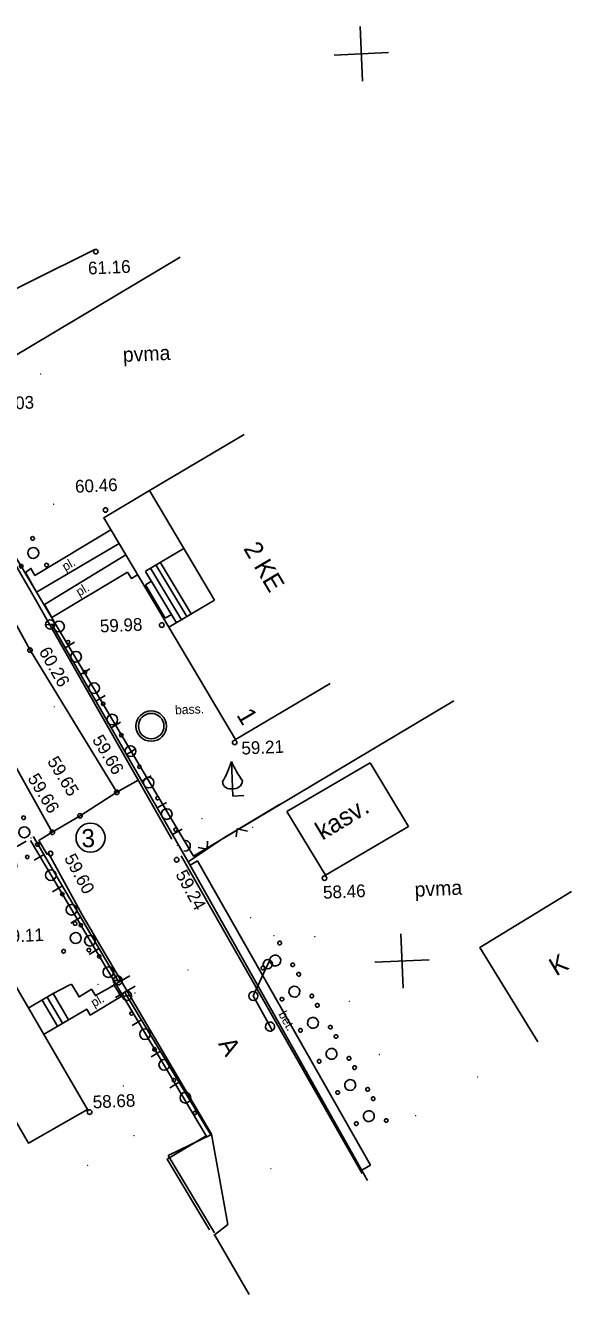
# Model space of a CAD drawing. Extents: x 641929.6 to 642007.5, y 6456915.9 to 6456992.8.
# Drawn here: x 641977.4 to 642007.5, y 6456921.5 to 6456991.4 of the extents above; entities that cross this region are included whole.
import ezdxf

# ---------------------------------------------------------------- set-up
doc = ezdxf.new("R2010")
doc.units = 0
for name, color, linetype in [('10', 7, 'Continuous'), ('11', 7, 'Continuous'), ('12', 7, 'Continuous'), ('13', 7, 'Continuous'), ('2', 7, 'Continuous'), ('28', 7, 'Continuous'), ('3', 7, 'Continuous'), ('30', 7, 'Continuous'), ('4', 7, 'Continuous'), ('40', 7, 'Continuous'), ('41', 7, 'Continuous'), ('44', 7, 'Continuous'), ('5', 7, 'Continuous'), ('59', 7, 'Continuous'), ('61', 7, 'Continuous'), ('ELEKTRIPOST', 7, 'Continuous'), ('KAEVUD', 7, 'Continuous'), ('LIIV____________', 7, 'Continuous'), ('MN______________', 7, 'Continuous'), ('POINT', 7, 'Continuous'), ('POST____________', 7, 'Continuous'), ('RDT', 7, 'Continuous'), ('RIST', 7, 'Continuous'), ('SIDEPOST', 7, 'Continuous')]:
    doc.layers.add(name, color=color, linetype=linetype)

# ---------------------------------------------------------------- blocks, each defined once
blk = doc.blocks.new('PIP')
at = {"layer": 'LIIV____________'}
blk.add_line((0, 1), (0, 1), dxfattribs=at)
for radius in [0.548, 0.05]:
    blk.add_circle((0, 0), radius, dxfattribs=at)
blk = doc.blocks.new('BH')
at = {"layer": '11'}
for centre, radius in [((0, 0), 293), ((990, 0), 95.9)]:
    blk.add_circle(centre, radius, dxfattribs=at)
blk = doc.blocks.new('RIST')
at = {"layer": 'RIST'}
for p, q in [((0, 1500), (0, -1500)), ((-1500, 0), (1500, 0))]:
    blk.add_line(p, q, dxfattribs=at)
blk = doc.blocks.new('PMVAR')
at = {"layer": '10'}
for p, q in [((0, 0), (-250, 0)), ((-250, 0), (0, 0)), ((250, 0), (0, 0)), ((0, 0), (250, 0))]:
    blk.add_line(p, q, dxfattribs=at)
for start, end in [(0, 180), (180, 0)]:
    blk.add_arc((0, 0), 250, start, end, dxfattribs=at)
blk = doc.blocks.new('BOUN')
at = {"layer": 'POINT'}
for p in [(0, 1.9), (0.6, 0)]:
    blk.add_line(p, (0, 0), dxfattribs=at)
for centre, radius, start, end in [((-4.261218, 3.343228), 4.495315, 325.722819, 341.427716), ((-0.105348, 0.827636), 0.429285, 182.157056, 284.206055), ((0.098421, 0.86709), 0.466127, 257.809864, 353.147515), ((6.794366, 4.684754), 7.33856, 202.203981, 211.856847)]:
    blk.add_arc(centre, radius, start, end, dxfattribs=at)
blk = doc.blocks.new('OK')
at = {"layer": 'POST____________'}
for p, q in [((-0.5, 0), (0.5, 0)), ((-0.5, 0), (-0.5, 0)), ((-0.5, 0), (-0.5, 0)), ((0, -0.5), (0, 0.5))]:
    blk.add_line(p, q, dxfattribs=at)
blk.add_circle((0, 0), 0.5, dxfattribs=at)
blk = doc.blocks.new('AEDP')
at = {"layer": '10'}
blk.add_line((-0.17, -0.49), (-0.17, 599.49), dxfattribs=at)
blk = doc.blocks.new('BP')
at = {"layer": '11'}
for centre, radius, start, end in [((-2, 783), 100, 90, 270), ((-2, 783), 100, 270, 90), ((-2, -17), 300, 90, 270), ((-2, -17), 300, 270, 90), ((-702, -717), 100, 90, 270), ((-702, -717), 100, 270, 90), ((698, -717), 100, 90, 270), ((698, -717), 100, 270, 90)]:
    blk.add_arc(centre, radius, start, end, dxfattribs=at)
blk = doc.blocks.new('LP1')
at = {"layer": 'RDT'}
for p, q in [((-0.01, 0.4), (-0.01, 1.5)), ((-0.01, 1.4), (0.7, 1.4)), ((0.4, 1.4), (0.4, 0.9)), ((0.6, 1.4), (0.6, 0.9))]:
    blk.add_line(p, q, dxfattribs=at)
for centre, radius, start, end in [((0, 0), 0.4, 90, 270), ((0, 0), 0.4, 270, 90), ((0.5, 0.9), 0.1, 180, 0)]:
    blk.add_arc(centre, radius, start, end, dxfattribs=at)
blk = doc.blocks.new('NOOL')
at = {"layer": 'RDT'}
for p, q in [((0, 0), (2, 0)), ((2, 0), (1, 0)), ((2, 0), (1, 0))]:
    blk.add_line(p, q, dxfattribs=at)
blk = doc.blocks.new('PPSIDE')
at = {"layer": 'SIDEPOST'}
blk.add_circle((0, 0), 250, dxfattribs=at)
blk = doc.blocks.new('O')
at = {"layer": 'MN______________'}
blk.add_circle((0, 0), 0.5, dxfattribs=at)
blk = doc.blocks.new('BOUN2')
at = {"layer": '11'}
for p in [(0, 1900), (600, 0)]:
    blk.add_line(p, (0, 0), dxfattribs=at)
for centre, radius, start, end in [((-4261.218, 3343.228), 4495.315, 325.72281944, 341.42771667), ((6794.366, 4684.754), 7338.56, 202.20398056, 211.85684722), ((-105.348, 827.636), 429.285, 182.15705556, 284.20605556), ((98.421, 867.09), 466.127, 257.80986389, 353.14751389)]:
    blk.add_arc(centre, radius, start, end, dxfattribs=at)
blk = doc.blocks.new('BK')
at = {"layer": 'POINT'}
for p, q in [((0, 1.9), (0, 0)), ((0, 1.8), (0.4, 1.8)), ((0, 1.7), (0.5, 1.7)), ((0, 1.6), (0.56, 1.6)), ((0.6, 1.5), (0, 1.5)), ((0, 1.4), (0.59, 1.4)), ((0.57, 1.3), (0, 1.3)), ((0, 1.2), (0.55, 1.2)), ((0.52, 1.1), (0, 1.1)), ((0, 1), (0.47, 1)), ((0.42, 0.9), (0, 0.9)), ((0, 0.9), (0, 0.8)), ((0, 0.8), (0.36, 0.8)), ((0.3, 0.7), (0, 0.7)), ((0, 0.7), (0, 0.6)), ((0.2, 0.6), (0, 0.6)), ((0, 0.5), (0.1, 0.5)), ((0.6, 0), (0, 0))]:
    blk.add_line(p, q, dxfattribs=at)
for centre, radius, start, end in [((-0.08, 1.37), 0.536, 81.416, 165.964), ((0.80846, 1.55462), 1.40952, 182.221, 235), ((0.08319, 1.37479), 0.53176, 13.619, 99.001), ((-0.91571, 1.61312), 1.51993, 307.047, 355.732)]:
    blk.add_arc(centre, radius, start, end, dxfattribs=at)
blk = doc.blocks.new('OV')
at = {"layer": 'KAEVUD'}
blk.add_line((-0.5, 0), (0.5, 0), dxfattribs=at)
blk.add_circle((0, 0), 0.5, dxfattribs=at)
blk = doc.blocks.new('SIDE_N')
at = {"layer": 'ELEKTRIPOST'}
for p, q in [((0, 0), (1925, 0)), ((1925, 0), (1675, 0)), ((1675, 0), (1925, 0)), ((2175, 0), (1925, 0)), ((1925, 0), (2175, 0))]:
    blk.add_line(p, q, dxfattribs=at)
for start, end in [(0, 180), (180, 0)]:
    blk.add_arc((1925, 0), 250, start, end, dxfattribs=at)

msp = doc.modelspace()

# ---------------------------------------------------------------- linework, layer by layer
for p, q in [((641989.457, 6456968.901), (641984.244, 6456965.808)), ((641984.244, 6456965.808), (641987.821, 6456959.78)), ((641987.821, 6456959.78), (641985.298, 6456958.282)), ((641988.966, 6456952.101), (641985.298, 6456958.282)), ((641994.179, 6456955.195), (641988.966, 6456952.101)), ((641996.388, 6456950.82), (641991.802, 6456948.146)), ((641998.507, 6456947.308), (641996.388, 6456950.82)), ((641993.921, 6456944.635), (641991.802, 6456948.146)), ((641998.507, 6456947.308), (641993.921, 6456944.635))]:
    msp.add_line(p, q)
for points in [[(641981.218, 6456979.081), (641974.018, 6456975.503), (641970.726, 6456981.939)], [(641985.298, 6456958.282), (641981.721, 6456964.31), (641984.244, 6456965.808)], [(642005.621, 6456935.457), (642002.423, 6456940.643), (642007.483, 6456943.729)]]:
    msp.add_lwpolyline(points)
msp.add_lwpolyline([(641970.043, 6456936.816), (641975.862, 6456940.224), (641980.815, 6456931.73), (641977.568, 6456929.885), (641975.242, 6456933.878), (641972.612, 6456932.367)], close=True)
at = {"layer": '10'}
for centre, radius in [((641978.799, 6456944.631), 0.293), ((641983.244, 6456937.014), 0.0959)]:
    msp.add_circle(centre, radius, dxfattribs=at)
msp.add_arc((641986.191, 6456946.251), 0.293, 256.6732, 103.68014, dxfattribs=at)
at = {"layer": '2'}
for p, q in [((641977.926, 6456961.142), (641982.115, 6456963.645)), ((641982.562, 6456962.893), (641978.016, 6456960.223)), ((641984.012, 6456961.367), (641986.133, 6456962.626)), ((641982.928, 6456962.277), (641978.462, 6456959.543)), ((641984.827, 6456961.864), (641986.54, 6456959.019)), ((641984.017, 6456961.359), (641985.723, 6456958.524)), ((641984.296, 6456961.536), (641986.003, 6456958.701)), ((641984.584, 6456961.714), (641986.294, 6456958.874)), ((641984.008, 6456960.62), (641984.341, 6456960.82)), ((641984.008, 6456960.62), (641985.093, 6456958.786)), ((641985.093, 6456958.786), (641985.44, 6456958.995)), ((641978.935, 6456938.116), (641977.559, 6456937.313)), ((641978.935, 6456938.116), (641979.779, 6456936.676)), ((641979.944, 6456938.632), (641979.777, 6456938.551)), ((641978.32, 6456937.757), (641979.161, 6456936.314)), ((641978.604, 6456937.923), (641979.445, 6456936.48))]:
    msp.add_line(p, q, dxfattribs=at)
for points in [[(641977.926, 6456961.142), (641977.71, 6456961.52), (641977.406, 6456961.301), (641978.016, 6456960.223)], [(641978.462, 6456959.543), (641978.85, 6456958.826), (641983.025, 6456961.324)], [(641983.025, 6456961.324), (641983.239, 6456960.97), (641983.582, 6456961.174)], [(641979.944, 6456938.632), (641980.357, 6456937.935), (641981.042, 6456938.356), (641981.257, 6456938.006), (641982.282, 6456938.587), (641982.676, 6456937.951), (641980.974, 6456936.935), (641980.776, 6456937.259), (641978.402, 6456935.869)]]:
    msp.add_lwpolyline(points, dxfattribs=at)
at = {"layer": '28'}
for p, q in [((641986.367, 6456945.376), (641978.834, 6456958.463)), ((641977.855, 6456946.749), (641977.806, 6456946.721)), ((641977.855, 6456946.749), (641982.487, 6456938.837)), ((641996.243, 6456927.82), (641986.367, 6456945.376)), ((641982.071, 6456938.468), (641983.159, 6456939.088)), ((641982.487, 6456938.837), (641982.546, 6456938.739)), ((641982.356, 6456937.907), (641983.444, 6456938.528)), ((641982.87, 6456938.201), (641982.996, 6456937.992)), ((641985.256, 6456929.196), (641987.808, 6456924.937))]:
    msp.add_line(p, q, dxfattribs=at)
for points in [[(641986.367, 6456945.376), (641988.273, 6456946.652), (641991.388, 6456948.526)], [(641989.007, 6456946.742), (641989.068, 6456947.191), (641989.642, 6456947.055)], [(641977.443, 6456946.512), (641970.736, 6456942.649), (641960.382, 6456936.356), (641960.229, 6456936.265)], [(641986.923, 6456946.163), (641987.414, 6456946.063), (641987.435, 6456946.51)], [(641985.256, 6456929.196), (641987.614, 6456930.346), (641982.996, 6456937.992)]]:
    msp.add_lwpolyline(points, dxfattribs=at)
at = {"layer": '3'}
for p, q in [((641986.881, 6456945.418), (641986.474, 6456945.186)), ((641996.399, 6456928.66), (641986.881, 6456945.418)), ((641996.399, 6456928.66), (641995.921, 6456928.392))]:
    msp.add_line(p, q, dxfattribs=at)
for radius in [0.837, 0.702]:
    msp.add_circle((641984.329, 6456952.842), radius, dxfattribs=at)
at = {"layer": '30'}
for p, q in [((641966.514, 6456969.132), (641978.883, 6456946.995)), ((641977.657, 6456957.023), (641975.447, 6456961.069)), ((641978.747, 6456958.408), (641985.468, 6456946.62)), ((641982.438, 6456949.196), (641977.657, 6456957.023)), ((641982.438, 6456949.196), (641983.616, 6456949.867)), ((641980.411, 6456947.899), (641982.438, 6456949.196)), ((641978.883, 6456946.995), (641980.411, 6456947.899)), ((641978.142, 6456946.545), (641978.883, 6456946.995)), ((641978.142, 6456946.545), (641978.596, 6456945.767)), ((641978.596, 6456945.767), (641978.675, 6456945.842)), ((641980.525, 6456942.443), (641978.675, 6456945.842)), ((641985.972, 6456945.707), (641995.941, 6456928.211)), ((641980.525, 6456942.443), (641987.657, 6456930.372)), ((641979.777, 6456938.551), (641978.935, 6456938.116)), ((641987.86, 6456924.768), (641989.729, 6456921.54))]:
    msp.add_line(p, q, dxfattribs=at)
for points in [[(641978.747, 6456958.408), (641977.963, 6456959.814), (641976.92, 6456961.625)], [(641987.657, 6456930.372), (641988.551, 6456925.408), (641987.786, 6456924.791)]]:
    msp.add_lwpolyline(points, dxfattribs=at)
at = {"layer": '40'}
for points in [[(641985.932, 6456978.663), (641971.966, 6456970.345), (641961.261, 6456988.303)], [(642001.003, 6456954.233), (641986.663, 6456945.688), (641971.966, 6456970.345), (641985.932, 6456978.663)], [(641977.677, 6456946.535), (641987.363, 6456930.284), (641985.218, 6456929.007), (641987.545, 6456925.107)]]:
    msp.add_lwpolyline(points, dxfattribs=at)
msp.add_circle((641980.989, 6456946.697), 0.8, dxfattribs=at)
at = {"layer": '59'}
for centre in [(641981.278, 6456978.966), (641981.814, 6456964.739), (641984.911, 6456958.404), (641977.657, 6456957.023), (641988.924, 6456951.942), (641982.438, 6456949.196), (641980.411, 6456947.899), (641978.883, 6456946.995), (641978.782, 6456945.823), (641985.729, 6456945.483), (641993.874, 6456944.471), (641980.937, 6456931.591)]:
    msp.add_circle(centre, 0.125, dxfattribs=at)

# ---------------------------------------------------------------- block references
at = {"layer": '10'}
for name, p, xscale, yscale, rotation in [('BOUN', (641978.238, 6456972.219), 0.0010000000000000002, 0.0010000000000000002, 2.5633771915094226), ('BOUN', (641978.959, 6456965.058), 0.0010000000000000002, 0.0010000000000000002, 2.5633771915094226), ('BP', (641977.838, 6456962.39), 0.0010000000000000002, 0.0010000000000000002, 2.5633771915094226), ('BH', (641979.254, 6456958.325), 0.0010000000000000002, 0.0010000000000000005, -60.025674848485124), ('BH', (641980.19, 6456956.662), 0.0010000000000000002, 0.0010000000000000005, -60.025674848485124), ('BH', (641981.189, 6456954.93), 0.0010000000000000002, 0.0010000000000000005, -60.025674848485124), ('BH', (641982.188, 6456953.197), 0.0010000000000000002, 0.0010000000000000005, -60.025674848485124), ('BH', (641983.187, 6456951.465), 0.0010000000000000002, 0.0010000000000000005, -60.025674848485124), ('BOUN2', (641988.831, 6456948.987), 0.0010000000000000002, 0.0010000000000000002, 2.5633771915094226), ('BH', (641984.187, 6456949.732), 0.0010000000000000002, 0.0010000000000000005, -60.025674848485124), ('BP', (641977.34, 6456947.013), 0.0010000000000000002, 0.0010000000000000002, 2.5633771915094226), ('BH', (641985.186, 6456948), 0.0010000000000000002, 0.0010000000000000005, -60.025674848485124), ('BOUN', (641987.136, 6456947.752), 0.0010000000000000002, 0.0010000000000000002, 2.5633771915094226), ('BOUN', (641989.92, 6456947.271), 0.0010000000000000002, 0.0010000000000000002, 2.5633771915094226), ('BH', (641976.643, 6456945.149), 0.0010000000000000002, 0.001, 29.588450047133207), ('BH', (641979.942, 6456942.731), 0.0010000000000000002, 0.0010000000000000005, 120.4858058760692), ('BOUN', (641989.815, 6456942.298), 0.0010000000000000002, 0.0010000000000000002, 2.5633771915094226), ('BP', (641980.172, 6456941.19), 0.0010000000000000002, 0.0010000000000000002, 2.5633771915094226), ('BH', (641980.956, 6456941.025), 0.0010000000000000002, 0.0010000000000000005, 120.4858058760692), ('BP', (641991.147, 6456939.931), 0.0010000000000000002, 0.0010000000000000002, 120.90066806090928), ('BOUN', (641991.095, 6456941.296), 0.0010000000000000002, 0.0010000000000000002, 2.5633771915094226), ('BOUN', (641993.339, 6456941.248), 0.0010000000000000002, 0.0010000000000000002, 2.5633771915094226), ('BH', (641981.97, 6456939.302), 0.0010000000000000002, 0.0010000000000000005, 120.4858058760692), ('BP', (641992.199, 6456938.211), 0.0010000000000000002, 0.0010000000000000002, 120.90066806090928), ('BOUN', (641981.405, 6456938.628), 0.0010000000000000002, 0.0010000000000000002, 2.5633771915094226), ('BP', (641993.224, 6456936.498), 0.0010000000000000002, 0.0010000000000000002, 120.90066806090928), ('BOUN', (641995.236, 6456937.685), 0.0010000000000000002, 0.0010000000000000002, 2.5633771915094226), ('BH', (641983.988, 6456935.883), 0.001, 0.0010000000000000005, -57.95606398037989), ('BP', (641994.249, 6456934.786), 0.0010000000000000002, 0.0010000000000000002, 120.90066806090928), ('BH', (641985.049, 6456934.188), 0.001, 0.0010000000000000005, -57.95606398037989), ('BOUN', (641996.894, 6456934.765), 0.0010000000000000002, 0.0010000000000000002, 2.5633771915094226), ('BP', (641995.273, 6456933.073), 0.0010000000000000002, 0.0010000000000000002, 120.90066806090928), ('BOUN', (642002.311, 6456933.529), 0.0010000000000000002, 0.0010000000000000002, 2.5633771915094226), ('BOUN', (641982.797, 6456933.024), 0.0010000000000000002, 0.0010000000000000002, 2.5633771915094226), ('BH', (641986.212, 6456932.382), 0.001, 0.0010000000000000005, -57.95606398037989), ('BP', (641996.298, 6456931.361), 0.0010000000000000002, 0.0010000000000000002, 120.90066806090928), ('BOUN', (641998.89, 6456931.395), 0.0010000000000000002, 0.0010000000000000002, 2.5633771915094226), ('BK', (641987.056, 6456930.774), 0.0010000000000000002, 0.0010000000000000002, 2.5633771915094226), ('BOUN', (641983.374, 6456930.3), 0.0010000000000000002, 0.0010000000000000005, 45.51283580289314), ('BOUN', (641980.826, 6456928.655), 0.0010000000000000002, 0.0010000000000000002, 2.5633771915094226)]:
    msp.add_blockref(name, p, dxfattribs=dict(at, xscale=xscale, yscale=yscale, rotation=rotation))
at = {"layer": '11', "xscale": 0.0010000000000000002, "yscale": 0.0010000000000000002, "rotation": 2.5633771915094226}
msp.add_blockref('LP1', (641977.703, 6456946.675), dxfattribs=at)
at = {"layer": '12'}
for name, p, xscale, yscale, rotation in [('NOOL', (641986.479, 6456967.229), 0.0010000000000000002, 0.001, 168.1571550897788), ('NOOL', (641977.506, 6456947.023), 0.0010320000000000001, 0.0010320000000000004, 119.64032083011328), ('NOOL', (641977.93, 6456946.346), 0.0010320000000000004, 0.0010320000000000001, -55.41608392611472), ('SIDE_N', (641989.952, 6456937.985), 0.001, 0.0010000000000000002, 65.43615878461641), ('SIDE_N', (641989.952, 6456937.985), 0.0010000000000000002, 0.0010000000000000002, -61.318639754197164)]:
    msp.add_blockref(name, p, dxfattribs=dict(at, xscale=xscale, yscale=yscale, rotation=rotation))
at = {"layer": '13', "xscale": 0.0010000000000000002, "yscale": 0.0010000000000000002, "rotation": 2.5633771915094226}
msp.add_blockref('PPSIDE', (641989.952, 6456937.985), dxfattribs=at)
at = {"layer": '28', "xscale": 0.0010000000000000002}
for name, p, yscale, rotation in [('PMVAR', (641978.765, 6456958.437), 0.0010000000000000002, 2.5633771915094226), ('AEDP', (641980.105, 6456957.459), 0.0010000000000000005, 119.9277157311848), ('AEDP', (641980.951, 6456955.989), 0.0010000000000000005, 119.9277157311848), ('AEDP', (641981.797, 6456954.52), 0.0010000000000000005, 119.9277157311848), ('AEDP', (641982.643, 6456953.05), 0.0010000000000000005, 119.9277157311848), ('AEDP', (641983.489, 6456951.581), 0.0010000000000000005, 119.9277157311848), ('AEDP', (641984.335, 6456950.111), 0.0010000000000000005, 119.9277157311848), ('AEDP', (641985.181, 6456948.642), 0.0010000000000000005, 119.9277157311848), ('AEDP', (641986.026, 6456947.172), 0.0010000000000000005, 119.9277157311848), ('AEDP', (641977.888, 6456945.451), 0.0010000000000000005, -59.65566909417888), ('AEDP', (641978.899, 6456943.725), 0.0010000000000000005, -59.65566909417888), ('AEDP', (641979.909, 6456941.999), 0.0010000000000000005, -59.65566909417888), ('AEDP', (641980.919, 6456940.273), 0.0010000000000000005, -59.65566909417888), ('PMVAR', (641982.487, 6456938.837), 0.0010000000000000002, 2.5633771915094226), ('PMVAR', (641982.996, 6456937.992), 0.0010000000000000002, 2.5633771915094226), ('AEDP', (641983.8, 6456936.66), 0.0010000000000000005, 121.12827504778939), ('AEDP', (641984.834, 6456934.948), 0.0010000000000000005, 121.12827504778939), ('AEDP', (641985.868, 6456933.236), 0.0010000000000000005, 121.12827504778939)]:
    msp.add_blockref(name, p, dxfattribs=dict(at, yscale=yscale, rotation=rotation))
at = {"layer": '4'}
for p, xscale, yscale, rotation in [((641985.77, 6456946.274), 0.0010000000000000002, 0.0010000000000000002, 2.5633771915094226), ((641983.434, 6456938.147), 0.0010320000000000004, 0.0010320000000000004, 2.8733771915094035), ((641990.933, 6456928.47), 0.0010320000000000004, 0.0010320000000000004, 2.8733771915094035)]:
    msp.add_blockref('OK', p, dxfattribs=dict(at, xscale=xscale, yscale=yscale, rotation=rotation))
at = {"layer": '40', "xscale": 0.0010000000000000002, "yscale": 0.0010000000000000002, "rotation": 2.5633771915094226}
msp.add_blockref('PIP', (641977.536, 6456946.771), dxfattribs=at)
at = {"layer": '44', "xscale": 0.0010000000000000002, "yscale": 0.0010000000000000002, "rotation": 2.5633771915094226}
msp.add_blockref('O', (641978.989, 6456953.919), dxfattribs=at)
at = {"layer": '5', "xscale": 0.0010320000000000004, "yscale": 0.0010320000000000004, "rotation": 2.8733771915094035}
msp.add_blockref('OV', (641986.355, 6456939.408), dxfattribs=at)
at = {"layer": '61', "xscale": 0.0010000000000000002, "yscale": 0.0010000000000000002, "rotation": 2.5633771915094226}
for p in [(641995.907, 6456989.856), (641995.907, 6456989.856), (641998.144, 6456939.906), (641998.144, 6456939.906)]:
    msp.add_blockref('RIST', p, dxfattribs=at)

# ---------------------------------------------------------------- texts
for s, rotation, p in [('2 KE', 300.68651, (641989.385, 6456962.614)), ('1', 300.68651, (641989.005, 6456953.455)), ('kasv.', 31.10917, (641993.761, 6456946.53)), ('K', 31.09363, (642006.634, 6456939.047))]:
    msp.add_text(s, height=1, rotation=rotation).set_placement(p)
at = {"layer": '2'}
for rotation, p in [(30.29967, (641979.6, 6456961.361)), (30.29967, (641980.365, 6456959.97)), (29.35802, (641981.181, 6456937.348))]:
    msp.add_text('pl.', height=0.5, rotation=rotation, dxfattribs=at).set_placement(p)
at = {"layer": '3'}
for s, rotation, p in [('bass.', 2.56338, (641985.653, 6456953.479)), ('bet.', 299.15011, (641991.314, 6456936.983))]:
    msp.add_text(s, height=0.5, rotation=rotation, dxfattribs=at).set_placement(p)
at = {"layer": '30'}
msp.add_text('A', height=1, rotation=300.5654, dxfattribs=at).set_placement((641987.996, 6456935.35))
at = {"layer": '40'}
msp.add_text('3', height=1, rotation=2.56338, dxfattribs=at).set_placement((641980.512, 6456946.156))
at = {"layer": '41'}
for p in [(641982.785, 6456972.888), (641998.855, 6456943.445)]:
    msp.add_text('pvma', height=0.8, rotation=2.56338, dxfattribs=at).set_placement(p)
at = {"layer": '59'}
for s, rotation, p in [('61.16', 2.56338, (641980.866, 6456977.701)), ('61.03', 2.56338, (641975.553, 6456970.224)), ('60.46', 2.56338, (641980.152, 6456965.686)), ('59.98', 2.56338, (641981.519, 6456957.997)), ('60.26', 299.6352, (641978.118, 6456956.954)), ('59.66', 301.35451, (641981.051, 6456952.093)), ('59.21', 2.56338, (641989.314, 6456951.271)), ('59.65', 301.35451, (641978.578, 6456950.906)), ('59.66', 301.35451, (641977.499, 6456949.965)), ('59.60', 298.55858, (641979.514, 6456945.577)), ('59.24', 298.58927, (641985.648, 6456944.684)), ('58.46', 2.56338, (641993.809, 6456943.332)), ('59.11', 2.56338, (641976.088, 6456940.91)), ('58.68', 2.56338, (641981.126, 6456931.792))]:
    msp.add_text(s, height=0.7, rotation=rotation, dxfattribs=at).set_placement(p)

doc.saveas('drawing.dxf')
